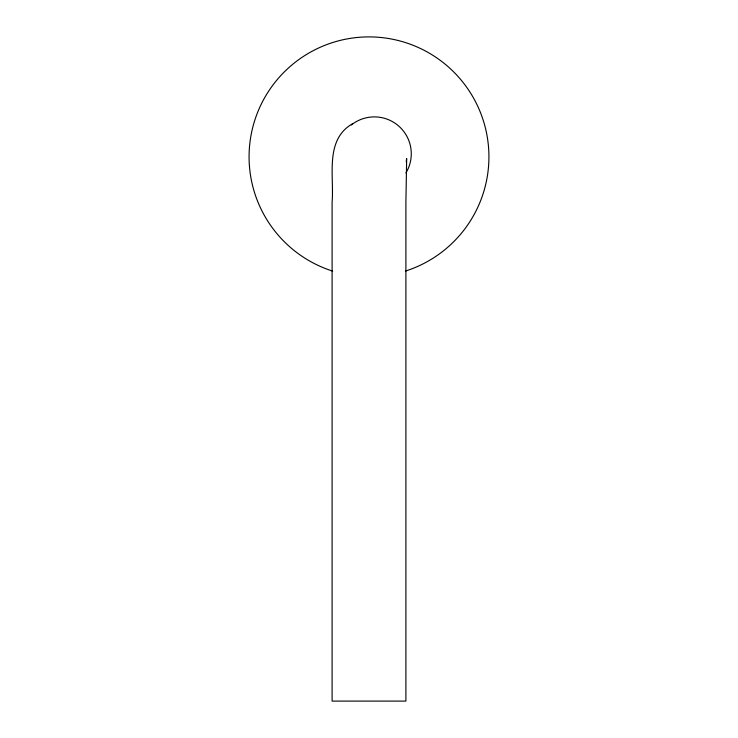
<?xml version="1.0" encoding="UTF-8"?>
<svg xmlns="http://www.w3.org/2000/svg" width="738" height="738" viewBox="0 0 738 738"><rect width="100%" height="100%" fill="white"/><g stroke="black" fill="none" stroke-linecap="round" stroke-linejoin="round"><path stroke-width="1.11" d="M406.204 161.714L406.675 158.624L405.9 202.378L405.9 701.1L332.1 701.1L332.1 202.258C334.323 175.967 324.499 140.026 352.312 123.873M332.617 271.095A119.925 119.925 0 0 1 271.842 86.521A119.925 119.925 0 0 1 466.158 86.521A119.925 119.925 0 0 1 405.383 271.095M351.325 124.98A36.9 36.891 60.5 0 1 405.909 172.96"/></g></svg>
